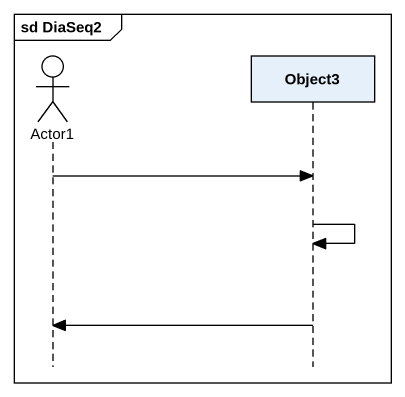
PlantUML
@startuml
mainframe sd DiaSeq2
hide footbox
actor Actor1
participant Object3

Actor1 -> Object3
Object3 -> Object3
Object3 -> Actor1
@enduml
